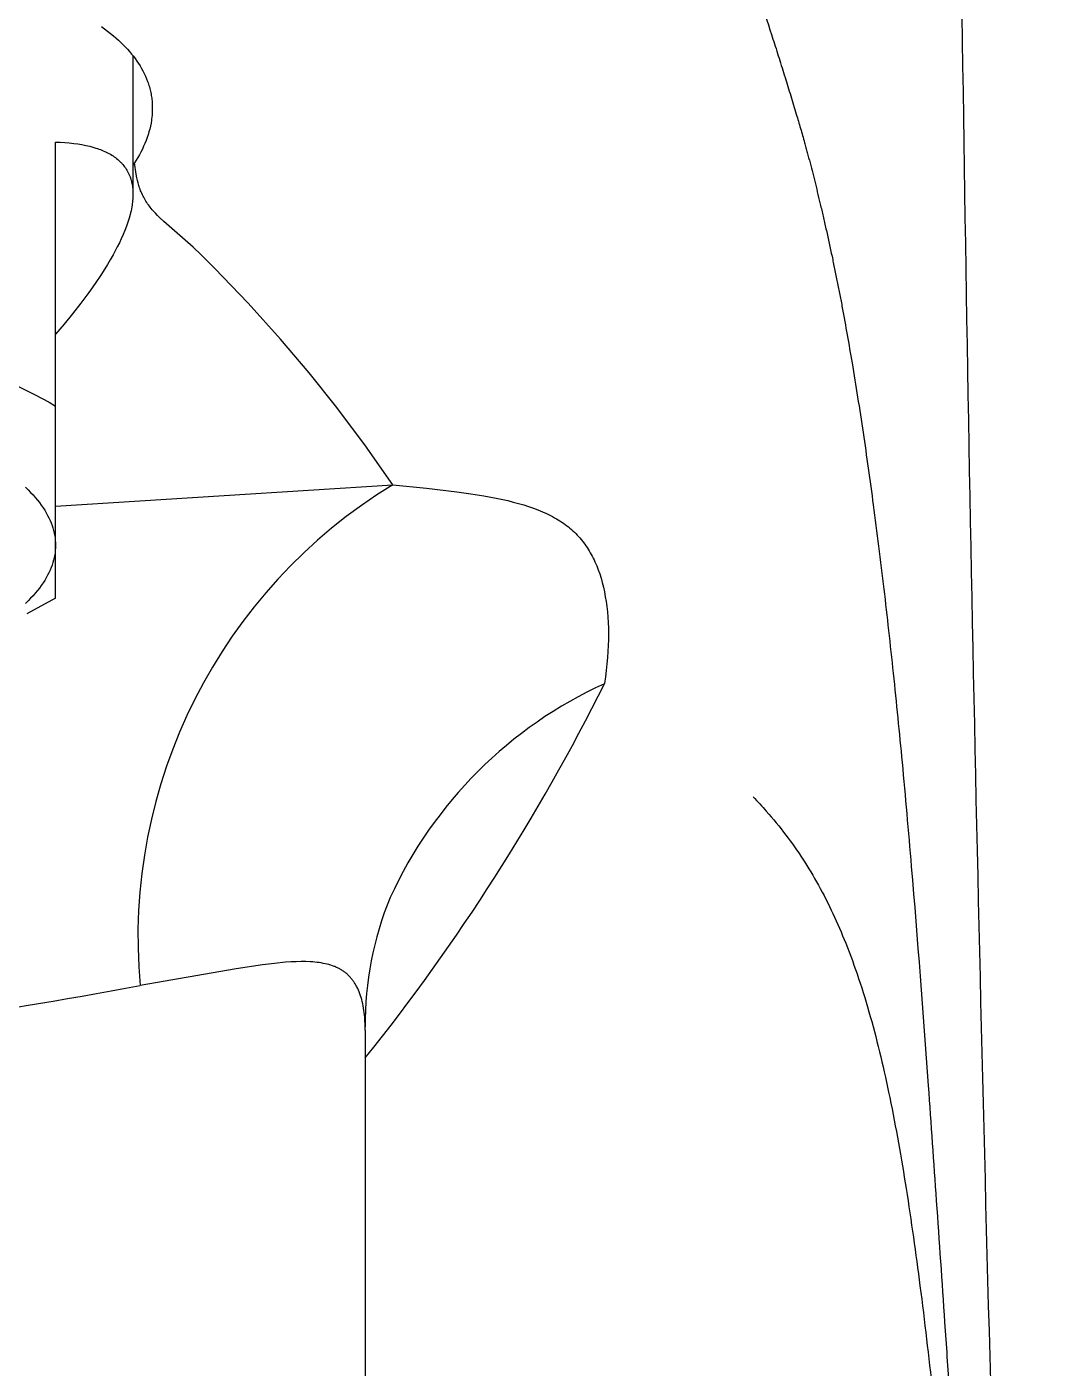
# Model space of a CAD drawing. Extents: x 12427 to 13021, y -5816 to -5396.
# Drawn here: x 12815.74 to 12829, y -5604.67 to -5587.35 of the extents above; entities that cross this region are included whole.
import ezdxf

# ---------------------------------------------------------------- set-up
doc = ezdxf.new("R2010")
doc.units = 0
doc.header["$LTSCALE"] = 7
doc.header["$MEASUREMENT"] = 0
doc.layers.get('0').update_dxf_attribs({"color": 2, "linetype": 'CONTINUOUS'})
for name, color, linetype in [('D', 2, 'CONTINUOUS'), ('Make2D 표시선', 7, 'CONTINUOUS'), ('Make2D 표시선 - Tangent', 7, 'CONTINUOUS')]:
    doc.layers.add(name, color=color, linetype=linetype)

msp = doc.modelspace()

# ---------------------------------------------------------------- linework, layer by layer
at = {"color": 7, "linetype": 'Continuous'}
msp.add_open_spline([(12827.704, -5576.07), (12827.727, -5579.019), (12827.804, -5588.939), (12828.164, -5606.159), (12828.677, -5620.47), (12829.002, -5627.811), (12829.004, -5627.856)], degree=3, knots=[0, 0, 0, 0, 8.8479, 29.761276, 51.669682, 51.805138, 51.805138, 51.805138, 51.805138], dxfattribs=at)
at = {"layer": 'D'}
msp.add_spline([(12821.876, -5575.092), (12821.891, -5575.25), (12821.931, -5575.67), (12821.973, -5576.076), (12822.012, -5576.437), (12822.053, -5576.785), (12822.097, -5577.143), (12822.143, -5577.487), (12822.186, -5577.791), (12822.229, -5578.083), (12822.275, -5578.366), (12822.321, -5578.636), (12822.372, -5578.913), (12822.424, -5579.174), (12822.447, -5579.288), (12822.471, -5579.398), (12822.495, -5579.506), (12822.519, -5579.611), (12822.543, -5579.712), (12822.567, -5579.812), (12822.591, -5579.909), (12822.615, -5580.004), (12822.628, -5580.059), (12822.642, -5580.113), (12822.67, -5580.219), (12822.682, -5580.266), (12822.695, -5580.313), (12822.708, -5580.36), (12822.72, -5580.406), (12822.746, -5580.5), (12822.759, -5580.546), (12822.772, -5580.592), (12822.785, -5580.637), (12822.798, -5580.681), (12822.825, -5580.769), (12822.842, -5580.827), (12822.86, -5580.885), (12822.878, -5580.942), (12822.896, -5580.997), (12822.968, -5581.207), (12823.039, -5581.399), (12823.111, -5581.573), (12823.169, -5581.707), (12823.226, -5581.839), (12823.278, -5581.959), (12823.329, -5582.079), (12823.431, -5582.317), (12823.481, -5582.436), (12823.531, -5582.555), (12823.581, -5582.674), (12823.63, -5582.793), (12823.728, -5583.031), (12823.779, -5583.155), (12823.829, -5583.279), (12823.929, -5583.526), (12824.137, -5584.049), (12824.239, -5584.31), (12824.339, -5584.572), (12824.384, -5584.69), (12824.429, -5584.808), (12824.473, -5584.927), (12824.517, -5585.045), (12824.605, -5585.281), (12824.648, -5585.399), (12824.691, -5585.518), (12824.783, -5585.773), (12824.874, -5586.03), (12824.964, -5586.286), (12825.052, -5586.542), (12825.214, -5587.025), (12825.372, -5587.509), (12825.451, -5587.756), (12825.528, -5588.004), (12825.602, -5588.242), (12825.638, -5588.361), (12825.674, -5588.48), (12825.728, -5588.662), (12825.755, -5588.754), (12825.781, -5588.848), (12825.799, -5588.912), (12825.816, -5588.976), (12825.851, -5589.107), (12825.886, -5589.242), (12825.92, -5589.378), (12825.954, -5589.518), (12825.988, -5589.659), (12826.025, -5589.818), (12826.062, -5589.98), (12826.135, -5590.314), (12826.169, -5590.478), (12826.203, -5590.646), (12826.236, -5590.811), (12826.268, -5590.98), (12826.331, -5591.329), (12826.394, -5591.692), (12826.466, -5592.132), (12826.536, -5592.591), (12826.603, -5593.05), (12826.668, -5593.526), (12826.737, -5594.059), (12826.804, -5594.613), (12826.865, -5595.146), (12826.925, -5595.698), (12827.04, -5596.851), (12827.1, -5597.511), (12827.159, -5598.194), (12827.377, -5601.024), (12827.482, -5602.512), (12827.59, -5604.081), (12827.65, -5604.972), (12827.712, -5605.888), (12827.769, -5606.735), (12827.799, -5607.166), (12827.828, -5607.602), (12827.888, -5608.488), (12827.95, -5609.392), (12828.09, -5611.436), (12828.156, -5612.408), (12828.222, -5613.399), (12828.291, -5614.462), (12828.359, -5615.544), (12828.421, -5616.552), (12828.482, -5617.575)], degree=3, dxfattribs=at)
msp.add_open_spline([(12825.118, -5597.295), (12825.174, -5597.356), (12825.321, -5597.515), (12825.538, -5597.781), (12825.764, -5598.099), (12826.038, -5598.557), (12826.277, -5599.075), (12826.486, -5599.647), (12826.687, -5600.309), (12826.899, -5601.214), (12827.103, -5602.377), (12827.281, -5603.647), (12827.415, -5604.79), (12827.521, -5605.79), (12827.6, -5606.59), (12827.662, -5607.258), (12827.71, -5607.784), (12827.758, -5608.326), (12827.819, -5609.018), (12827.921, -5610.223), (12828.021, -5611.465), (12828.119, -5612.744), (12828.188, -5613.68), (12828.232, -5614.306), (12828.254, -5614.612)], degree=3, knots=[0, 0, 0, 0, 0.249043, 0.648498, 1.028129, 1.419489, 2.24787, 2.733144, 3.248023, 4.322157, 5.518595, 6.788655, 8.170835, 8.970634, 9.803978, 10.584398, 10.983382, 11.388217, 12.215735, 13.06778, 15.016958, 15.954017, 16.91383, 17.83437, 17.83437, 17.83437, 17.83437], dxfattribs=at)
at = {"layer": 'Make2D 표시선'}
for p, q in [((12817.107, -5587.724), (12817.107, -5589.481)), ((12816.108, -5592.248), (12816.108, -5588.84)), ((12817.125, -5589.109), (12817.107, -5589.137)), ((12816.108, -5594.729), (12816.108, -5592.248)), ((12816.108, -5594.729), (12815.736, -5594.93)), ((12820.107, -5600.31), (12820.107, -5605.639))]:
    msp.add_line(p, q, dxfattribs=at)
for points in [[(12816.702, -5587.347), (12816.779, -5587.406), (12816.818, -5587.436), (12816.855, -5587.467), (12816.887, -5587.495), (12816.918, -5587.522), (12816.948, -5587.551), (12816.978, -5587.58), (12817.007, -5587.61), (12817.035, -5587.64), (12817.063, -5587.671), (12817.09, -5587.703), (12817.113, -5587.732), (12817.136, -5587.762), (12817.158, -5587.793), (12817.178, -5587.824), (12817.198, -5587.855), (12817.217, -5587.887), (12817.235, -5587.92), (12817.252, -5587.954), (12817.268, -5587.988), (12817.282, -5588.022), (12817.296, -5588.057), (12817.302, -5588.075), (12817.308, -5588.092), (12817.314, -5588.11), (12817.319, -5588.128), (12817.324, -5588.146), (12817.328, -5588.164), (12817.333, -5588.182), (12817.337, -5588.201), (12817.34, -5588.219), (12817.343, -5588.237), (12817.346, -5588.255), (12817.349, -5588.273), (12817.351, -5588.29), (12817.353, -5588.308), (12817.354, -5588.326), (12817.355, -5588.343), (12817.357, -5588.379), (12817.357, -5588.415), (12817.356, -5588.45), (12817.354, -5588.486), (12817.351, -5588.521), (12817.348, -5588.54), (12817.346, -5588.559), (12817.34, -5588.597), (12817.332, -5588.635), (12817.323, -5588.672), (12817.314, -5588.709), (12817.303, -5588.746), (12817.29, -5588.782), (12817.277, -5588.818), (12817.262, -5588.856), (12817.245, -5588.894), (12817.228, -5588.931), (12817.209, -5588.968), (12817.19, -5589.004), (12817.169, -5589.04), (12817.148, -5589.075), (12817.125, -5589.109)], [(12816.108, -5588.84), (12816.167, -5588.842), (12816.226, -5588.845), (12816.285, -5588.85), (12816.344, -5588.856), (12816.396, -5588.863), (12816.447, -5588.872), (12816.499, -5588.882), (12816.524, -5588.887), (12816.55, -5588.893), (12816.589, -5588.904), (12816.628, -5588.916), (12816.648, -5588.922), (12816.667, -5588.929), (12816.686, -5588.936), (12816.705, -5588.943), (12816.724, -5588.951), (12816.743, -5588.959), (12816.761, -5588.968), (12816.779, -5588.977), (12816.797, -5588.987), (12816.815, -5588.997), (12816.833, -5589.007), (12816.85, -5589.018), (12816.865, -5589.029), (12816.881, -5589.04), (12816.896, -5589.052), (12816.91, -5589.064), (12816.925, -5589.076), (12816.939, -5589.089), (12816.952, -5589.102), (12816.959, -5589.109), (12816.965, -5589.116), (12816.977, -5589.13), (12816.988, -5589.144), (12816.999, -5589.158), (12817.01, -5589.173), (12817.02, -5589.188), (12817.029, -5589.203), (12817.038, -5589.219), (12817.047, -5589.235), (12817.051, -5589.243), (12817.055, -5589.252), (12817.062, -5589.269), (12817.069, -5589.286), (12817.075, -5589.303), (12817.081, -5589.321), (12817.086, -5589.339), (12817.09, -5589.357), (12817.094, -5589.375), (12817.097, -5589.392), (12817.1, -5589.409), (12817.102, -5589.426), (12817.104, -5589.443), (12817.105, -5589.46), (12817.106, -5589.477), (12817.106, -5589.494), (12817.107, -5589.511), (12817.106, -5589.532), (12817.106, -5589.553), (12817.104, -5589.574), (12817.103, -5589.594), (12817.1, -5589.615), (12817.098, -5589.636), (12817.095, -5589.656), (12817.091, -5589.677), (12817.087, -5589.702), (12817.082, -5589.726), (12817.076, -5589.751), (12817.07, -5589.775), (12817.056, -5589.824), (12817.041, -5589.872), (12817.022, -5589.927), (12817.001, -5589.982), (12816.979, -5590.035), (12816.956, -5590.089), (12816.931, -5590.141), (12816.905, -5590.193), (12816.878, -5590.245), (12816.85, -5590.296), (12816.814, -5590.359), (12816.777, -5590.421), (12816.7, -5590.544), (12816.62, -5590.664), (12816.536, -5590.782), (12816.434, -5590.92), (12816.328, -5591.056), (12816.219, -5591.19), (12816.108, -5591.321)], [(12805.107, -5590.383), (12805.937, -5590.391), (12806.777, -5590.413), (12807.623, -5590.452), (12808.467, -5590.507), (12809.302, -5590.579), (12810.121, -5590.667), (12810.917, -5590.771), (12811.683, -5590.891), (12812.412, -5591.025), (12813.099, -5591.172), (12813.739, -5591.331), (12814.039, -5591.415), (12814.326, -5591.501), (12814.599, -5591.589), (12814.859, -5591.679), (12815.104, -5591.771), (12815.334, -5591.864), (12815.549, -5591.959), (12815.75, -5592.054), (12815.845, -5592.103), (12815.936, -5592.151), (12816.024, -5592.2), (12816.108, -5592.248)], [(12815.718, -5593.296), (12815.752, -5593.33), (12815.785, -5593.363), (12815.816, -5593.396), (12815.845, -5593.429), (12815.873, -5593.462), (12815.899, -5593.495), (12815.923, -5593.528), (12815.946, -5593.561), (12815.967, -5593.594), (12815.987, -5593.627), (12816.005, -5593.66), (12816.022, -5593.693), (12816.037, -5593.726), (12816.05, -5593.758), (12816.062, -5593.791), (12816.073, -5593.823), (12816.082, -5593.855), (12816.09, -5593.888), (12816.096, -5593.92), (12816.101, -5593.952), (12816.104, -5593.983), (12816.106, -5594.015), (12816.107, -5594.046), (12816.106, -5594.078), (12816.104, -5594.11), (12816.101, -5594.141), (12816.096, -5594.173), (12816.09, -5594.205), (12816.082, -5594.238), (12816.073, -5594.27), (12816.062, -5594.302), (12816.05, -5594.335), (12816.037, -5594.367), (12816.022, -5594.4), (12816.005, -5594.433), (12815.987, -5594.466), (12815.967, -5594.499), (12815.946, -5594.532), (12815.923, -5594.565), (12815.899, -5594.598), (12815.873, -5594.631), (12815.845, -5594.664), (12815.816, -5594.697), (12815.785, -5594.73), (12815.752, -5594.763), (12815.718, -5594.797)]]:
    msp.add_lwpolyline(points, dxfattribs=at)
msp.add_arc((12824.417, -5600.229), 4.31, 157.7125, 180.4561, dxfattribs=at)
at = {"layer": 'Make2D 표시선 - Tangent'}
msp.add_line((12816.108, -5593.54), (12820.464, -5593.264), dxfattribs=at)
for points in [[(12820.464, -5593.264), (12820.111, -5592.76), (12819.742, -5592.268), (12819.384, -5591.82), (12819.014, -5591.384), (12818.595, -5590.918), (12818.162, -5590.466), (12817.988, -5590.294), (12817.883, -5590.195), (12817.507, -5589.864), (12817.455, -5589.817), (12817.425, -5589.789), (12817.397, -5589.759), (12817.383, -5589.744), (12817.369, -5589.729), (12817.356, -5589.713), (12817.342, -5589.697), (12817.33, -5589.682), (12817.319, -5589.667), (12817.307, -5589.651), (12817.296, -5589.635), (12817.286, -5589.619), (12817.275, -5589.602), (12817.265, -5589.586), (12817.256, -5589.569), (12817.246, -5589.552), (12817.238, -5589.536), (12817.229, -5589.519), (12817.221, -5589.501), (12817.213, -5589.484), (12817.206, -5589.467), (12817.199, -5589.449), (12817.193, -5589.431), (12817.187, -5589.415), (12817.182, -5589.399), (12817.173, -5589.367), (12817.164, -5589.335), (12817.157, -5589.302), (12817.147, -5589.254), (12817.125, -5589.109)], [(12820.464, -5593.264), (12820.9, -5593.307), (12821.291, -5593.354), (12821.471, -5593.38), (12821.64, -5593.407), (12821.799, -5593.437), (12821.948, -5593.47), (12822.019, -5593.488), (12822.087, -5593.506), (12822.153, -5593.526), (12822.217, -5593.546), (12822.278, -5593.567), (12822.337, -5593.59), (12822.394, -5593.613), (12822.448, -5593.637), (12822.501, -5593.663), (12822.526, -5593.676), (12822.551, -5593.69), (12822.575, -5593.703), (12822.599, -5593.718), (12822.622, -5593.732), (12822.645, -5593.747), (12822.667, -5593.762), (12822.689, -5593.777), (12822.71, -5593.793), (12822.731, -5593.809), (12822.751, -5593.826), (12822.77, -5593.843), (12822.789, -5593.86), (12822.808, -5593.878), (12822.826, -5593.896), (12822.844, -5593.914), (12822.862, -5593.933), (12822.878, -5593.952), (12822.895, -5593.972), (12822.911, -5593.991), (12822.927, -5594.012), (12822.942, -5594.032), (12822.957, -5594.053), (12822.972, -5594.075), (12822.986, -5594.097), (12823, -5594.119), (12823.013, -5594.142), (12823.026, -5594.165), (12823.039, -5594.188), (12823.051, -5594.212), (12823.063, -5594.236), (12823.074, -5594.261), (12823.085, -5594.286), (12823.096, -5594.311), (12823.106, -5594.337), (12823.116, -5594.363), (12823.135, -5594.417), (12823.152, -5594.472), (12823.168, -5594.529), (12823.183, -5594.587), (12823.196, -5594.648), (12823.207, -5594.71), (12823.217, -5594.773), (12823.226, -5594.838), (12823.234, -5594.905), (12823.239, -5594.973), (12823.244, -5595.043), (12823.247, -5595.115), (12823.248, -5595.188), (12823.247, -5595.263), (12823.245, -5595.339), (12823.241, -5595.417), (12823.236, -5595.497), (12823.228, -5595.579), (12823.219, -5595.662), (12823.208, -5595.747), (12823.195, -5595.833)], [(12820.107, -5600.31), (12820.106, -5600.242), (12820.103, -5600.175), (12820.1, -5600.143), (12820.097, -5600.112), (12820.094, -5600.082), (12820.09, -5600.052), (12820.085, -5600.023), (12820.08, -5599.994), (12820.075, -5599.966), (12820.068, -5599.939), (12820.062, -5599.913), (12820.054, -5599.887), (12820.046, -5599.863), (12820.038, -5599.838), (12820.029, -5599.815), (12820.019, -5599.792), (12820.009, -5599.77), (12819.998, -5599.748), (12819.993, -5599.738), (12819.987, -5599.728), (12819.981, -5599.718), (12819.975, -5599.708), (12819.969, -5599.698), (12819.963, -5599.688), (12819.956, -5599.679), (12819.95, -5599.67), (12819.943, -5599.661), (12819.936, -5599.652), (12819.929, -5599.643), (12819.922, -5599.635), (12819.915, -5599.626), (12819.907, -5599.618), (12819.9, -5599.61), (12819.892, -5599.602), (12819.884, -5599.595), (12819.876, -5599.587), (12819.868, -5599.58), (12819.859, -5599.573), (12819.851, -5599.566), (12819.842, -5599.559), (12819.833, -5599.553), (12819.824, -5599.547), (12819.815, -5599.54), (12819.806, -5599.534), (12819.797, -5599.529), (12819.787, -5599.523), (12819.777, -5599.517), (12819.768, -5599.512), (12819.758, -5599.507), (12819.747, -5599.502), (12819.737, -5599.497), (12819.727, -5599.493), (12819.716, -5599.488), (12819.705, -5599.484), (12819.683, -5599.476), (12819.661, -5599.469), (12819.637, -5599.462), (12819.614, -5599.456), (12819.589, -5599.45), (12819.564, -5599.445), (12819.538, -5599.44), (12819.512, -5599.436), (12819.485, -5599.433), (12819.457, -5599.43), (12819.429, -5599.427), (12819.401, -5599.426), (12819.341, -5599.423), (12819.279, -5599.423), (12819.215, -5599.424), (12819.148, -5599.427), (12819.079, -5599.432), (12818.934, -5599.446), (12818.779, -5599.465), (12818.44, -5599.518), (12817.198, -5599.733)]]:
    msp.add_lwpolyline(points, dxfattribs=at)
for centre, radius, start, end in [((12824.031, -5599.124), 6.86, 121.3349, 185.0894), ((12799.101, -5583.845), 26.912, 321.312, 333.5463), ((12825.516, -5600.925), 5.595, 114.5112, 155.3886), ((12805.065, -5534.989), 65.871, 270.03681, 280.61439)]:
    msp.add_arc(centre, radius, start, end, dxfattribs=at)

doc.saveas('drawing.dxf')
